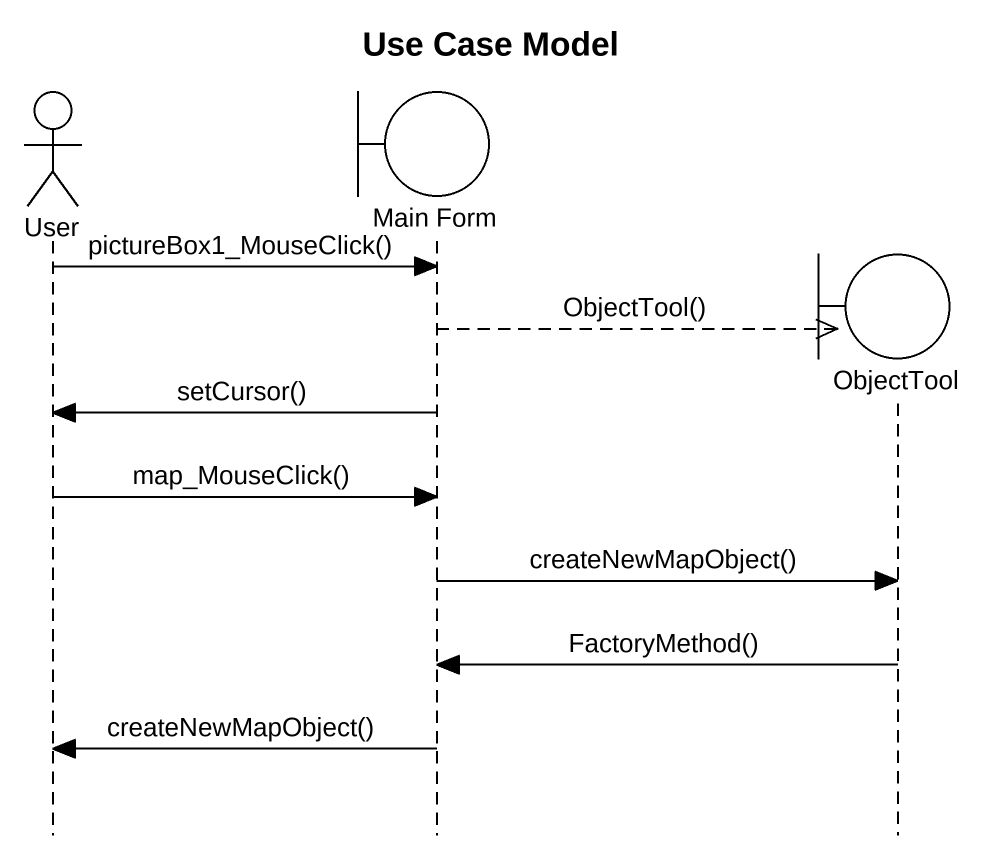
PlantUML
@startuml
title Use Case Model
hide footbox
actor User
boundary "Main Form" as Main_Form
boundary ObjectTool

User -> Main_Form : pictureBox1_MouseClick()
Main_Form -->> ObjectTool ** : ObjectTool()
Main_Form -> User : setCursor()
User -> Main_Form : map_MouseClick()
Main_Form -> ObjectTool : createNewMapObject()
ObjectTool -> Main_Form : FactoryMethod()
Main_Form -> User : createNewMapObject()
@enduml
